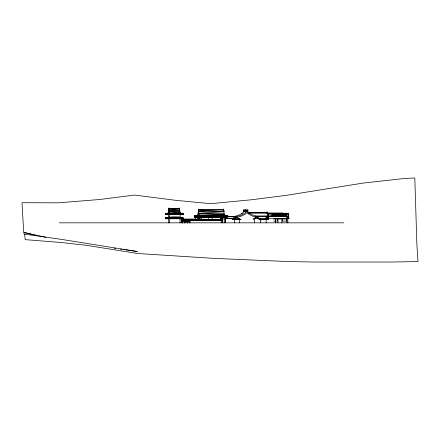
<?xml version="1.0" encoding="UTF-8"?>
<svg xmlns="http://www.w3.org/2000/svg" width="440" height="440" viewBox="0 0 440 440"><rect width="100%" height="100%" fill="white"/><g stroke="black" fill="none" stroke-linecap="round" stroke-linejoin="round"><path stroke-width="0.66" d="M197.874 216.552L198.011 219.637M268.521 218.114L268.521 213.691L288.706 213.686L288.706 216.37L266.019 216.42M286.979 218.68L286.979 216.205M268.521 213.691L268.521 216.425L288.701 216.42L282.645 216.255M286.341 215.705L286.341 214.962L286.341 215.705L272.432 215.71L272.432 214.962M278.614 214.929L288.706 213.686L288.701 216.42L287.353 216.26M288.701 216.161L268.521 216.167L268.521 215.864M267.729 213.769L268.197 216.596L268.268 215.936L255.25 215.969M222.134 220.396C220 220.072 222.272 221.051 222.123 220.088M184.696 221.997L184.663 222.838L184.619 220.583M187.281 222.838L187.303 221.48M184.663 222.838L184.696 221.48M167.816 213.609L165.264 213.62C164.852 214.615 166.529 215.072 166.628 214.066L169.56 214.566L169.037 208.923L179.724 210.238L180.29 214.566L169.56 214.566L166.628 214.066L166.628 213.62L167.981 213.56L183.216 213.62L182.996 214.566L180.499 214.39L181.852 214.066L181.968 214.39M200.987 217.025L197.632 217.052L194.277 216.431L194.524 217.052L195.564 217.052L195.811 216.431L199.166 217.052L224.565 217.052L227.92 216.431L224.439 216.832L227.794 216.832L227.92 215.881L197.368 215.809L195.811 215.881L195.811 216.431L199.166 217.052L198.583 210.073L223.927 211.701L224.565 217.052L197.632 217.052L194.277 216.431L194.277 215.881L196.075 215.809L197.879 214.962L224.318 214.962L227.794 216.282L227.673 217.052L225.995 216.832M182.094 221.997L182.061 222.838L182.023 220.583M221.876 219.896L221.843 220.611L221.876 219.797L189.618 219.797L188.551 220.611L221.914 220.556L221.876 219.896L189.36 219.89L189.36 219.373M225.995 215.897L224.318 214.962L198.688 213.334L198.38 210.073L223.817 210.073L223.927 211.701L198.27 211.701L197.879 214.962L194.524 216.502L194.524 217.052L196.202 216.832M176.226 214.5L180.29 214.566L181.753 214.39L181.753 213.945L180.065 212.878L169.136 211.558L168.861 208.923L179.625 208.923L179.724 210.238L168.762 210.238L168.416 212.878L165.484 214.121L165.484 214.566M179.443 208.923L179.487 210.238L179.591 208.923M223.718 211.162L223.817 210.073M179.487 210.238L179.625 208.923M266.068 218.598L267.262 219.005M233.282 217.388C238.216 217.927 243.15 215.842 246.978 212.795C250.327 215.331 254.59 217.602 258.863 217.388L258.791 216.491M260.051 219.775L261.805 219.83L261.855 219.434L258.665 218.62L256.382 217.267L255.288 217.267M288.706 213.686L288.706 213.966L268.521 213.966L268.521 218.68L288.893 218.669L288.64 216.722L286.924 216.766M283.036 213.428L282.656 213.499L282.656 213.059M198.27 211.701L198.55 210.073M168.762 210.238L169.004 208.923M195.888 219.896L195.888 219.389L181.484 219.389L181.302 220.561L221.914 220.556M166.732 218.147L166.837 217.762C171.947 216.431 178.013 216.359 183.106 218.147L182.996 218.768L180.499 218.592M166.947 214.39L168.416 214.159L168.196 214.566L166.837 214.39L169.334 214.159L166.408 214.566L166.628 213.62C172.046 214.588 177.799 214.588 183.216 213.62L182.996 214.566L180.554 214.236M166.243 218.037L165.264 217.822C164.94 219.109 166.996 219.131 166.628 217.822L181.643 217.762L183.216 217.822L183.216 218.268L183.106 218.592L165.374 218.592L165.264 217.822L167.871 217.833L169.334 217.08L169.334 214.742M237.221 217.465L235.268 217.267L237.226 217.465C237.936 218.735 240.576 218.735 240.862 219.549M267.152 219.005L268.268 219.005L268.12 219.505M226.116 216.832L227.673 217.052L227.92 215.881L224.565 216.502L199.166 216.502L195.811 215.881L195.316 217.052L196.994 216.832M180.554 218.438L182.996 218.768L183.216 217.822C177.799 218.79 172.046 218.79 166.628 217.822L166.408 218.768L168.416 218.361L168.196 218.768L165.264 218.268L168.196 218.768L168.196 218.323M24.651 234.146L24.299 234.779L23.634 231.187L22 202.725L58.273 202.813L99.556 199.518L134.464 195.058L175.747 200.332L210.656 203.676L251.939 199.722L286.847 195.261L363.039 183.095L404.322 178.481L414.805 177.98L416.9 244.799L418 261.591L391.067 262.02L314.875 262.02L290.037 261.624L213.846 258.368L137.654 253.506L86.295 245.306L61.457 242.528L25.184 239.635L24.651 234.146L61.242 239.355L137.434 251.521L125.873 249.876M168.46 218.405L167.59 218.405M181.016 218.405L180.147 218.405M268.268 215.936L267.729 212.977L267.141 212.79L248.551 212.79L246.895 211.151M268.224 218.74L267.834 218.878M240.862 219.384L233.508 219.197L233.409 219.549L232.221 219.549M232.221 219.384L233.459 219.318M268.12 219.269L268.268 219.005L259.43 219.269M246.978 211.47C243.661 214.33 239.195 216.607 234.795 216.491L227.755 216.48M243.914 211.91L241.824 213.466M256.382 217.267L253.149 218.955L253.33 219.323L256.382 217.811L258.445 218.972L261.805 219.83M190.498 219.797L189.42 220.556L190.498 219.896M167.926 218.438L165.484 218.768L165.484 218.323L166.837 217.762C163.24 218.779 168.542 218.119 169.334 217.08L169.56 218.768L180.29 218.768L183.216 218.268L180.29 218.768L169.334 218.361L169.334 222.838M179.74 213.065L181.643 213.56L180.29 214.121M180.34 217.459L181.643 217.762L181.753 218.592M188.551 220.611L189.618 219.896L189.145 220.22L189.145 222.838M222.799 217.822L223.157 217.586M267.812 218.834L268.186 218.653M198.528 211.701L198.418 210.073L198.528 211.701L224.087 213.334L198.11 213.334L198.919 214.962L194.524 217.052L196.075 216.832M167.871 217.833L165.484 218.323L168.416 217.08L168.416 214.159L166.408 214.566M240.081 214.423L241.296 213.807M211.371 217.299L209.429 217.299L210.413 216.816M222.156 218.031L222.453 217.888M237.045 217.267C230.032 221.144 235.823 218.933 240.955 219.362M223.069 216.832L194.398 216.832L194.398 216.282L196.075 215.809L195.954 216.282L194.277 215.881L194.524 216.502L196.075 215.809L197.241 215.897L198.919 214.962L196.202 215.897M224.565 216.502L226.116 215.809L226.243 216.832M256.382 217.811L254.535 218.592L254.535 222.838M221.964 220.402L221.964 217.965L223.839 217.25L225.555 217.965L225.555 222.838L59.213 222.838M182.072 218.323L182.072 218.768L180.065 218.361L180.29 218.768L180.29 218.323L181.643 217.762M237.908 215.353L239.47 214.731M232.183 219.175L232.832 218.922M194.524 216.502L197.368 215.809L199.166 216.502L224.439 215.897M166.408 218.323L167.981 217.762L169.56 218.323L180.18 217.833L180.29 218.323M166.947 218.592L166.408 218.768L169.45 218.592M223.416 217.349L221.144 218.075C222.816 217.498 224.945 217.954 226.182 217.816L225.038 217.784M166.947 217.833L169.334 217.08M235.059 216.293L237.386 215.556M266.068 217.905L268.603 217.118M265.76 218.482L268.846 217.525M245.993 210.672L244.046 210.507L244.046 211.602M180.389 214.39L181.852 214.066M181.753 214.39L183.216 214.066L180.29 214.566M180.879 218.037L181.852 217.822L181.968 218.147M167.277 213.752L165.484 214.121L165.264 213.62L166.243 213.835M225.819 218.07L226.182 217.816M268.268 219.241L260.117 219.505M198.281 216.662L195.564 217.052L195.564 216.502M167.871 214.39L169.334 214.159M167.871 218.592L168.85 218.438M221.777 217.816L223.872 217.294L225.572 217.811M167.888 218.438L165.484 218.768M195.564 217.052L197.368 216.832M268.521 216.167L275.248 215.341M258.978 216.431C255.261 216.755 251.647 214.66 248.545 212.784M169.45 213.631L180.065 212.878L181.533 213.631M169.45 217.833L180.065 217.08L181.533 217.833M195.888 219.389L181.665 220.061L181.484 219.389L181.302 220.561L188.595 220.231M180.18 213.631C180.065 213.455 163.499 215.089 169.334 212.878L168.619 211.558L179.867 211.558L168.993 210.238L168.861 208.923M199.04 215.897L224.318 214.962M199.04 216.832L209.231 216.7M209.429 217.299L211.365 217.272L210.408 216.794M201.152 216.788L197.632 217.052L197.632 216.502M278.773 215.82L286.974 215.787M169.004 208.389L179.476 208.389M198.6 209.006L198.528 210.188M198.55 209.413L223.647 209.413M244.046 210.507L246.208 210.799M180.065 212.878L168.416 212.878L165.484 214.121L166.408 214.121M248.567 213.059L282.678 213.059L282.678 213.499L267.977 213.499M241.225 213.516L242.352 213.516M168.96 214.39L166.518 214.39L166.518 213.945M180.499 214.39L183.106 214.39L183.106 213.945M257.29 216.507L268.263 216.507M286.924 216.48L288.266 216.722M223.372 216.772L224.004 216.772L224.004 217.184M224.384 216.766L233.877 216.766M198.726 217.003L201.41 217.003M287.661 216.986L288.64 216.986L288.882 218.669M224.312 217.173L223.421 217.173L223.421 216.453L224.312 216.453L224.318 217.85M221.144 217.816L221.507 218.075M225.06 217.784L225.385 217.784M225.236 217.965L225.555 217.965M225.192 218.499L234.531 218.499M286.88 218.499L288.893 218.499M257.906 218.609L266.151 218.609L266.151 216.15M225.176 218.669L234.531 218.669M181.627 218.774L181.577 219.544M234.614 218.922L239.663 218.922M225.005 218.939L225.005 222.838L225.011 218.939L222.75 218.939L222.756 222.838M273.653 219.01L277.541 219.01L277.541 221.1L273.653 221.1M181.588 219.049L195.778 219.049M202.747 219.23L205.062 219.23M214.632 219.23L216.948 219.23M221.634 219.373L221.645 219.896M181.615 219.466L195.778 219.466M233.426 219.395L239.663 219.395L239.663 222.838M260.766 219.434L261.855 219.434M221.645 219.593L189.481 219.593L189.481 219.896M181.615 219.868L181.588 220.38M189.206 220.061L181.665 220.061L181.665 220.561L181.484 219.896M189.145 220.22L222.134 220.457M182.193 221.056L189.613 221.056M182.193 221.216L189.613 221.216M225.753 222.838L343.805 222.838M247.759 212.482L258.269 212.498A218.147 217.773 -87 0 0 266.964 212.322L266.921 212.322A217.932 217.553 87 0 1 258.225 212.498M286.688 216.354L288.706 216.37M267.19 218.823L268.12 219.032M174.081 218.46L180.18 218.592M220.841 220.22L222.123 220.27M180.499 213.56L181.852 213.62M233.833 216.596L232.628 216.491M180.609 214.39L182.072 214.566L181.533 214.39M167.216 214.445L168.196 214.566M167.981 218.592L166.628 218.268L169.56 218.768M182.996 214.566L180.593 214.236M182.996 218.768L180.593 218.438M114.307 248.226L115.671 248.419M120.428 249.101L121.792 249.293M123.151 249.486L124.509 249.678M179.63 218.438L180.609 218.592M45.936 237.331L23.986 232.463L33.028 234.702M34.315 235.021L36.9 235.659M223.977 217.344L224.45 217.481M181.533 218.592L181.968 218.592M266.019 218.416L267.262 218.823M256.295 217.811L260.546 219.373L260.546 222.838M221.001 220.088L221.463 220.396L221.001 220.176M226.507 216.282L226.38 215.881L226.38 216.431M179.476 208.923L179.724 210.238M223.647 210.073L223.927 211.701M180.18 217.833L180.065 214.742M234.993 216.431L235.109 217.388M168.894 208.923L168.993 210.238M221.166 219.896L221.183 222.838M198.6 219.588L198.462 216.431L198.484 219.588M198.402 219.588L198.27 216.431L198.33 219.588M198.204 219.588L198.072 216.431L198.115 219.604M198.836 216.893L198.935 219.5M198.671 216.849L198.764 219.478M288.47 213.818L288.47 213.257L268.527 213.257L268.527 213.818L288.552 213.884L288.552 213.208L288.404 213.884M287.87 218.427L287.87 222.838M286.974 216.365L286.979 222.838M281.87 222.838L281.87 219.01L277.981 219.01L277.981 222.838M275.325 218.427L275.325 222.838M266.151 219.291L266.151 222.838M256.597 217.454L256.597 216.986L256.141 216.986L256.141 217.454M247.379 211.602L247.379 210.507L246.384 210.507L246.384 211.602M245.812 211.657L245.812 209.764L247.951 209.764L247.951 211.657L243.474 211.657L243.474 209.759L245.614 209.759L245.614 211.024M237.001 217.047L237.001 218.334M234.614 219.395L234.614 222.838M223.669 210.188L223.669 209.006L223.591 210.188M223.702 216.772L223.702 217.184M222.123 217.965L222.123 222.838M220.776 216.552L220.776 219.637M220.528 216.887L220.528 219.494M212.163 220.072L212.163 217.36L208.621 217.36L208.621 220.072M201.476 216.887L201.476 219.494M200.888 216.887L200.888 219.494M199.029 216.893L199.045 219.5M198.919 216.552L198.919 219.637M198.869 216.486L198.809 219.5M198.704 216.431L198.721 219.588M198.677 216.552L198.638 219.478M198.528 216.431L198.528 219.588M198.209 216.491L198.209 217.003M198.055 216.491L198.055 217.003M197.489 216.832L197.368 215.809L195.69 216.282L195.69 216.832M190.636 219.593L190.636 219.896M190.366 219.593L190.366 219.896M190.02 220.22L190.02 222.838M189.893 219.373L189.893 219.89M189.767 219.593L189.767 219.896M187.566 220.583L187.556 222.838M187.402 220.583L187.38 222.838M187.22 220.583L187.231 222.838M184.965 220.583L184.954 222.838M184.789 220.583L184.8 222.838M182.353 220.583L182.364 222.838M182.198 220.583L182.177 222.838M182.012 220.583L182.012 222.838M181.099 217.822L181.099 218.157M180.065 218.361L180.065 222.838M168.416 218.361L168.416 222.838M168.091 214.39L167.981 213.56L169.334 212.878L165.374 213.945L165.374 214.39M168.091 218.592L167.981 217.762L166.518 218.147L166.518 218.592M182.094 221.48L182.072 222.838L182.094 221.48M288.64 216.722L288.387 218.669L288.64 216.722M268.747 217.316L266.211 218.103L268.736 217.344M169.059 208.054L168.988 209.017L169.059 208.054M179.493 208.054L179.427 209.017L179.493 208.054M266.987 211.871L266.899 213.12L266.987 211.871M286.985 214.863L271.794 214.962L286.985 214.863M256.834 216.612L255.904 216.612L255.904 217.558L256.834 217.558L256.834 216.612M195.789 218.774L195.74 219.544L195.789 218.774M286.534 219.01L282.277 219.01L282.277 221.1L286.534 221.1L286.534 219.01"/></g></svg>
